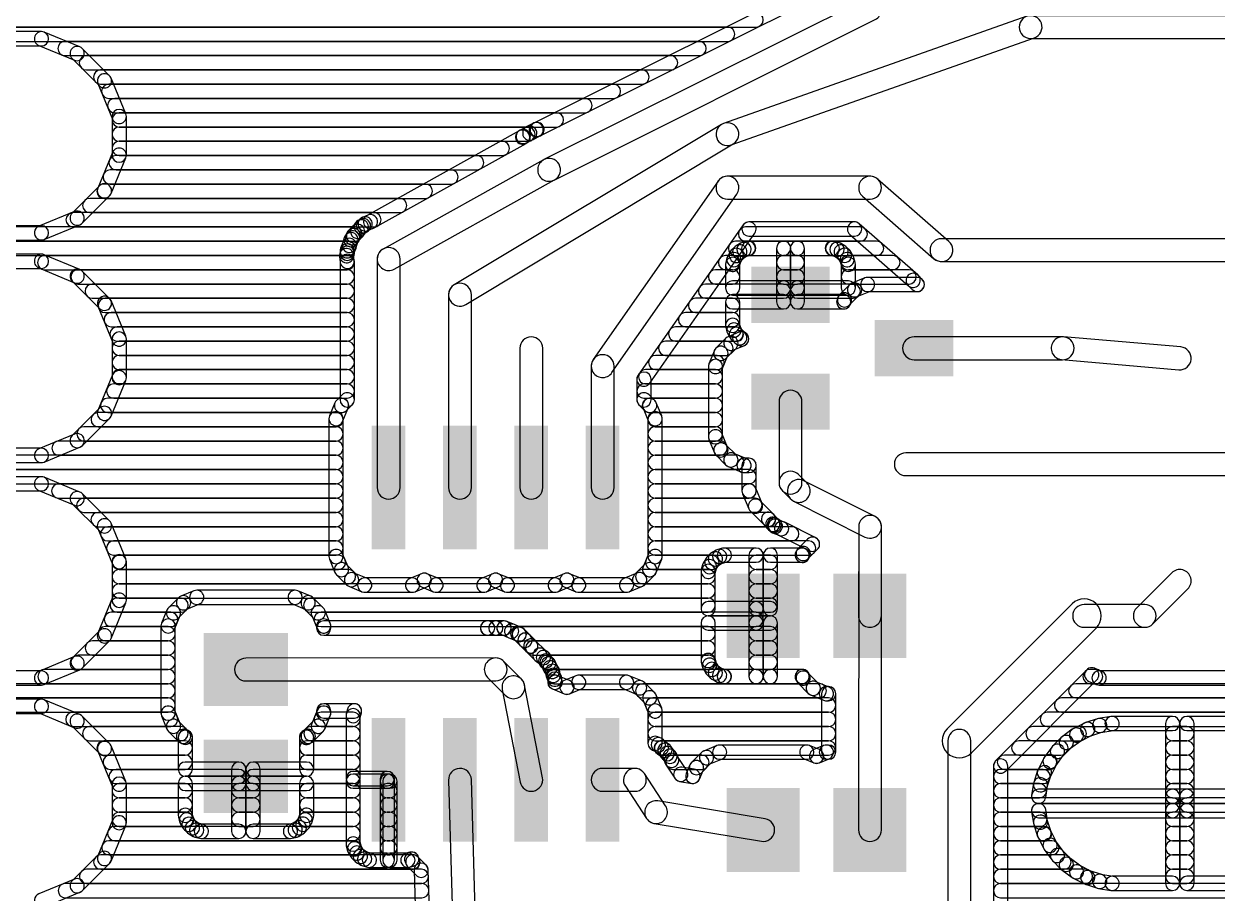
# Model space of a CAD drawing. Extents: x 0 to 96, y 0 to 55.
# Drawn here: x 18.91 to 40.15, y 8.08 to 23.55 of the extents above; entities that cross this region are included whole.
import ezdxf

# ---------------------------------------------------------------- set-up
doc = ezdxf.new("R2010")
doc.units = 0
doc.layers.add('16', color=174, linetype='CONTINUOUS')

# ---------------------------------------------------------------- blocks, each defined once
blk = doc.blocks.new('RECT')
blk.add_solid([(-0.5, -0.5), (0.5, -0.5), (-0.5, 0.5), (0.5, 0.5)])

msp = doc.modelspace()

# ---------------------------------------------------------------- linework, layer by layer
at = {"layer": '16'}
for points in [[(33.4183, 24.5009), (27.9875, 21.7855, 1), (28.1011, 21.5584), (33.5319, 24.2737, 1)], [(28.3484, 20.7733), (34.0634, 23.6308, 1), (33.8816, 23.9942), (28.1666, 21.1367, 1)], [(8.3308, 23.495), (31.9444, 23.495, 1), (31.9444, 23.749), (8.3308, 23.749, 1)], [(31.5001, 21.3984), (36.8976, 23.3034, 1), (36.7624, 23.6866), (31.3649, 21.7816, 1)], [(36.83, 23.2918), (41.91, 23.2918, 1), (41.91, 23.6982), (36.83, 23.6982, 1)], [(8.5848, 23.241), (31.4364, 23.241, 1), (31.4364, 23.495), (8.5848, 23.495, 1)], [(19.2208, 23.4142), (16.3492, 23.4142, 1), (16.3492, 23.1602), (19.2208, 23.1602, 1)], [(19.9042, 23.1416), (19.2694, 23.4045, 1), (19.1722, 23.1699), (19.807, 22.9069, 1)], [(19.6389, 22.987), (30.9284, 22.987, 1), (30.9284, 23.241), (19.6389, 23.241, 1)], [(20.4312, 22.6282), (19.9454, 23.114, 1), (19.7658, 22.9344), (20.2516, 22.4486, 1)], [(20.0198, 22.733), (30.4204, 22.733, 1), (30.4204, 22.987), (20.0198, 22.987, 1)], [(20.2738, 22.479), (29.9124, 22.479, 1), (29.9124, 22.733), (20.2738, 22.733, 1)], [(20.7217, 21.9522), (20.4588, 22.587, 1), (20.2241, 22.4898), (20.4871, 21.855, 1)], [(20.4186, 22.225), (29.4044, 22.225, 1), (29.4044, 22.479), (20.4186, 22.479, 1)], [(20.5239, 21.971), (28.8964, 21.971, 1), (28.8964, 22.225), (20.5239, 22.225, 1)], [(20.7314, 21.2164), (20.7314, 21.9036, 1), (20.4774, 21.9036), (20.4774, 21.2164, 1)], [(20.6044, 21.717), (28.3884, 21.717, 1), (28.3884, 21.971), (20.6044, 21.971, 1)], [(20.6044, 21.463), (27.8804, 21.463, 1), (27.8804, 21.717), (20.6044, 21.717, 1)], [(26.7745, 18.5583), (31.537, 21.4158, 1), (31.328, 21.7642), (26.5655, 18.9067, 1)], [(27.7011, 21.6315), (27.6902, 21.619, 1), (27.8821, 21.4526), (27.893, 21.4651, 1)], [(27.857, 21.7203), (27.7402, 21.6619, 1), (27.8538, 21.4347), (27.9705, 21.4931, 1)], [(27.9662, 21.7811), (27.8521, 21.7177, 1), (27.9754, 21.4956), (28.0895, 21.559, 1)], [(28.0298, 21.7981), (28.0134, 21.7962, 1), (28.0423, 21.5439), (28.0588, 21.5458, 1)], [(20.6044, 21.209), (27.4266, 21.209, 1), (27.4266, 21.463), (20.6044, 21.463, 1)], [(27.7245, 21.6468), (25.0175, 20.1429, 1), (25.1408, 19.9209), (27.8479, 21.4248, 1)], [(20.4588, 20.533), (20.7217, 21.1678, 1), (20.4871, 21.265), (20.2241, 20.6302, 1)], [(20.5487, 20.955), (26.9694, 20.955, 1), (26.9694, 21.209), (20.5487, 21.209, 1)], [(25.4987, 19.1899), (28.3562, 20.7774, 1), (28.1588, 21.1326), (25.3013, 19.5451, 1)], [(20.4435, 20.701), (26.5122, 20.701, 1), (26.5122, 20.955), (20.4435, 20.955, 1)], [(31.266, 20.754), (29.0435, 17.579, 1), (29.3765, 17.346), (31.599, 20.521, 1)], [(33.9725, 20.8407), (31.4325, 20.8407, 1), (31.4325, 20.4343), (33.9725, 20.4343, 1)], [(35.3763, 19.6792), (34.1063, 20.7904, 1), (33.8387, 20.4846), (35.1087, 19.3733, 1)], [(19.9454, 20.0059), (20.4312, 20.4918, 1), (20.2516, 20.6714), (19.7658, 20.1856, 1)], [(20.3338, 20.447), (26.055, 20.447, 1), (26.055, 20.701), (20.3338, 20.701, 1)], [(20.0798, 20.193), (25.5978, 20.193, 1), (25.5978, 20.447), (20.0798, 20.447, 1)], [(19.2694, 19.7155), (19.9042, 19.9784, 1), (19.807, 20.2131), (19.1722, 19.9501, 1)], [(19.7838, 19.939), (25.1406, 19.939, 1), (25.1406, 20.193), (19.7838, 20.193, 1)], [(24.7595, 19.9483), (24.6857, 19.8746, 1), (24.8653, 19.6949), (24.9391, 19.7687, 1)], [(24.8147, 20.0192), (24.7499, 19.9375, 1), (24.9488, 19.7796), (25.0137, 19.8613, 1)], [(24.8904, 20.0723), (24.8525, 20.0513, 1), (24.9759, 19.8292), (25.0138, 19.8503, 1)], [(24.8929, 20.0818), (24.8623, 20.0511, 1), (25.0419, 19.8715), (25.0726, 19.9022, 1)], [(25.0305, 20.1492), (24.9341, 20.1093, 1), (25.0313, 19.8746), (25.1277, 19.9145, 1)], [(30.0506, 17.1575), (31.9201, 19.8281, 1), (31.712, 19.9737), (29.8426, 17.3031, 1)], [(31.816, 19.7739), (33.6957, 19.7739, 1), (33.6957, 20.0279), (31.816, 20.0279, 1)], [(33.6121, 19.8053), (34.6554, 18.8925, 1), (34.8226, 19.0836), (33.7794, 19.9965, 1)], [(11.84, 19.685), (24.8028, 19.685, 1), (24.8028, 19.939), (11.84, 19.939, 1)], [(16.3492, 19.7058), (19.2208, 19.7058, 1), (19.2208, 19.9598), (16.3492, 19.9598, 1)], [(24.6099, 19.7456), (24.5812, 19.6453, 1), (24.8254, 19.5755), (24.8541, 19.6759, 1)], [(24.6595, 19.8237), (24.6325, 19.7897, 1), (24.8315, 19.6318), (24.8584, 19.6657, 1)], [(24.6582, 19.8333), (24.6416, 19.7933, 1), (24.8763, 19.6961), (24.8929, 19.7362, 1)], [(31.7538, 19.685), (33.7973, 19.685, 1), (33.7973, 19.939), (31.7538, 19.939, 1)], [(11.84, 19.431), (24.6816, 19.431, 1), (24.6816, 19.685), (11.84, 19.685, 1)], [(24.5413, 19.5056), (24.5294, 19.4639, 1), (24.7736, 19.3941), (24.7855, 19.4358, 1)], [(24.5253, 19.4145), (24.5372, 19.3108, 1), (24.7896, 19.3398), (24.7777, 19.4435, 1)], [(24.586, 19.659), (24.5461, 19.5626, 1), (24.7807, 19.4654), (24.8207, 19.5618, 1)], [(24.5364, 19.514), (24.5364, 19.4707, 1), (24.7904, 19.4707), (24.7904, 19.514, 1)], [(25.6032, 15.3), (25.6032, 19.3675, 1), (25.1968, 19.3675), (25.1968, 15.3, 1)], [(31.4808, 19.4962), (31.4373, 19.4209, 1), (31.6573, 19.294), (31.7008, 19.3692, 1)], [(31.576, 19.431), (31.8033, 19.431, 1), (31.8033, 19.685), (31.576, 19.685, 1)], [(31.5624, 19.584), (31.501, 19.5225, 1), (31.6806, 19.3429), (31.7421, 19.4044, 1)], [(31.664, 19.6477), (31.5888, 19.6042, 1), (31.7157, 19.3842), (31.791, 19.4277, 1)], [(31.7787, 19.6829), (31.6947, 19.6604, 1), (31.7604, 19.415), (31.8444, 19.4375, 1)], [(32.432, 19.6872), (31.8115, 19.6872, 1), (31.8115, 19.4332), (32.432, 19.4332, 1)], [(32.559, 18.853), (32.559, 19.5602, 1), (32.305, 19.5602), (32.305, 18.853, 1)], [(32.432, 19.431), (32.678, 19.431, 1), (32.678, 19.685), (32.432, 19.685, 1)], [(33.2985, 19.6872), (32.678, 19.6872, 1), (32.678, 19.4332), (33.2985, 19.4332, 1)], [(32.551, 19.5602), (32.551, 18.853, 1), (32.805, 18.853), (32.805, 19.5602, 1)], [(33.4153, 19.6604), (33.3313, 19.6829, 1), (33.2656, 19.4375), (33.3496, 19.415, 1)], [(33.3067, 19.431), (34.0876, 19.431, 1), (34.0876, 19.685), (33.3067, 19.685, 1)], [(33.5212, 19.6042), (33.4459, 19.6477, 1), (33.319, 19.4277), (33.3942, 19.3842, 1)], [(33.609, 19.5225), (33.5475, 19.584, 1), (33.3679, 19.4044), (33.4294, 19.3429, 1)], [(33.6727, 19.4209), (33.6292, 19.4962, 1), (33.4092, 19.3692), (33.4527, 19.294, 1)], [(41.91, 19.7294), (35.2425, 19.7294, 1), (35.2425, 19.3231), (41.91, 19.3231, 1)], [(19.2208, 19.4542), (16.3492, 19.4542, 1), (16.3492, 19.2002), (19.2208, 19.2002, 1)], [(19.9042, 19.1816), (19.2694, 19.4445, 1), (19.1722, 19.2099), (19.807, 18.9469, 1)], [(19.2768, 19.177), (24.6634, 19.177, 1), (24.6634, 19.431), (19.2768, 19.431, 1)], [(24.5364, 19.3253), (24.5364, 16.8614, 1), (24.7904, 16.8614), (24.7904, 19.3253, 1)], [(31.3982, 19.177), (31.533, 19.177, 1), (31.533, 19.431), (31.3982, 19.431, 1)], [(31.4246, 19.3903), (31.4021, 19.3063, 1), (31.6475, 19.2406), (31.67, 19.3246, 1)], [(31.3978, 19.2735), (31.3978, 18.853, 1), (31.6518, 18.853), (31.6518, 19.2735, 1)], [(32.432, 19.177), (32.678, 19.177, 1), (32.678, 19.431), (32.432, 19.431, 1)], [(33.7079, 19.3063), (33.6854, 19.3903, 1), (33.44, 19.3246), (33.4625, 19.2406, 1)], [(33.577, 19.177), (34.3779, 19.177, 1), (34.3779, 19.431), (33.577, 19.431, 1)], [(33.7122, 18.853), (33.7122, 19.2735, 1), (33.4582, 19.2735), (33.4582, 18.853, 1)], [(20.4312, 18.6682), (19.9454, 19.154, 1), (19.7658, 18.9744), (20.2516, 18.4886, 1)], [(19.8698, 18.923), (24.6634, 18.923, 1), (24.6634, 19.177), (19.8698, 19.177, 1)], [(31.2204, 18.923), (31.5248, 18.923, 1), (31.5248, 19.177), (31.2204, 19.177, 1)], [(32.432, 18.923), (32.678, 18.923, 1), (32.678, 19.177), (32.432, 19.177, 1)], [(33.5852, 18.923), (34.6682, 18.923, 1), (34.6682, 19.177), (33.5852, 19.177, 1)], [(20.1238, 18.669), (24.6634, 18.669, 1), (24.6634, 18.923), (20.1238, 18.923, 1)], [(26.8732, 15.3), (26.8732, 18.7325, 1), (26.4668, 18.7325), (26.4668, 15.3, 1)], [(31.0426, 18.669), (32.432, 18.669, 1), (32.432, 18.923), (31.0426, 18.923, 1)], [(31.5248, 18.726), (32.432, 18.726, 1), (32.432, 18.98), (31.5248, 18.98, 1)], [(32.678, 18.98), (32.432, 18.98, 1), (32.432, 18.726), (32.678, 18.726, 1)], [(32.305, 18.853), (32.305, 18.607, 1), (32.559, 18.607), (32.559, 18.853, 1)], [(32.805, 18.607), (32.805, 18.853, 1), (32.551, 18.853), (32.551, 18.607, 1)], [(32.678, 18.726), (33.5852, 18.726, 1), (33.5852, 18.98), (32.678, 18.98, 1)], [(32.678, 18.669), (33.673, 18.669, 1), (33.673, 18.923), (32.678, 18.923, 1)], [(33.6055, 18.9081), (33.4269, 18.7295, 1), (33.6065, 18.5499), (33.7851, 18.7285, 1)], [(33.8801, 19.0323), (33.6467, 18.9357, 1), (33.7439, 18.701), (33.9773, 18.7977, 1)], [(34.812, 19.042), (33.9287, 19.042, 1), (33.9287, 18.788), (34.812, 18.788, 1)], [(34.6492, 18.8982), (34.7222, 18.8252, 1), (34.9018, 19.0048), (34.8288, 19.0779, 1)], [(20.7217, 17.9922), (20.4588, 18.627, 1), (20.2241, 18.5298), (20.4871, 17.895, 1)], [(32.432, 18.734), (31.5248, 18.734, 1), (31.5248, 18.48), (32.432, 18.48, 1)], [(31.3978, 18.607), (31.3978, 18.1865, 1), (31.6518, 18.1865), (31.6518, 18.607, 1)], [(33.5031, 18.734), (32.678, 18.734, 1), (32.678, 18.48), (33.5031, 18.48, 1)], [(33.3993, 18.6883), (33.3858, 18.6556, 1), (33.6205, 18.5584), (33.634, 18.5911, 1)], [(20.3565, 18.415), (24.6634, 18.415, 1), (24.6634, 18.669), (20.3565, 18.669, 1)], [(30.8648, 18.415), (31.5248, 18.415, 1), (31.5248, 18.669), (30.8648, 18.669, 1)], [(20.4617, 18.161), (24.6634, 18.161, 1), (24.6634, 18.415), (20.4617, 18.415, 1)], [(30.687, 18.161), (31.5248, 18.161, 1), (31.5248, 18.415), (30.687, 18.415, 1)], [(31.4021, 18.1537), (31.4246, 18.0697, 1), (31.67, 18.1354), (31.6475, 18.2194, 1)], [(20.5669, 17.907), (24.6634, 17.907, 1), (24.6634, 18.161), (20.5669, 18.161, 1)], [(20.7314, 17.2564), (20.7314, 17.9436, 1), (20.4774, 17.9436), (20.4774, 17.2564, 1)], [(30.5092, 17.907), (31.5869, 17.907, 1), (31.5869, 18.161), (30.5092, 18.161, 1)], [(31.6364, 18.0642), (31.4467, 17.9857, 1), (31.5439, 17.751), (31.7336, 17.8296, 1)], [(31.4373, 18.039), (31.4808, 17.9638, 1), (31.7008, 18.0907), (31.6573, 18.166, 1)], [(31.501, 17.9374), (31.5624, 17.876, 1), (31.7421, 18.0556), (31.6806, 18.1171, 1)], [(31.5888, 17.8558), (31.6215, 17.8369, 1), (31.7485, 18.0569), (31.7157, 18.0758, 1)], [(20.6044, 17.653), (24.6634, 17.653, 1), (24.6634, 17.907), (20.6044, 17.907, 1)], [(27.7368, 17.78), (27.7368, 15.3, 1), (28.1432, 15.3), (28.1432, 17.78, 1)], [(30.3314, 17.653), (31.407, 17.653, 1), (31.407, 17.907), (30.3314, 17.907, 1)], [(31.4055, 17.9581), (31.2269, 17.7795, 1), (31.4065, 17.5999), (31.5851, 17.7785, 1)], [(34.755, 17.5768), (37.4, 17.5768, 1), (37.4, 17.9832), (34.755, 17.9832, 1)], [(37.3825, 17.5776), (39.4675, 17.3976, 1), (39.5025, 17.8024), (37.4175, 17.9824, 1)], [(20.6044, 17.399), (24.6634, 17.399, 1), (24.6634, 17.653), (20.6044, 17.653, 1)], [(29.0068, 17.4625), (29.0068, 15.3, 1), (29.4132, 15.3), (29.4132, 17.4625, 1)], [(30.1536, 17.399), (31.2489, 17.399, 1), (31.2489, 17.653), (30.1536, 17.653, 1)], [(31.1993, 17.7383), (31.1027, 17.5049, 1), (31.3373, 17.4077), (31.434, 17.6411, 1)], [(31.093, 17.4563), (31.093, 16.2037, 1), (31.347, 16.2037), (31.347, 17.4563, 1)], [(20.4588, 16.573), (20.7217, 17.2078, 1), (20.4871, 17.305), (20.2241, 16.6702, 1)], [(20.6044, 17.145), (24.6634, 17.145, 1), (24.6634, 17.399), (20.6044, 17.399, 1)], [(30.0736, 16.8614), (30.0736, 17.2303, 1), (29.8196, 17.2303), (29.8196, 16.8614, 1)], [(29.9758, 17.145), (31.22, 17.145, 1), (31.22, 17.399), (29.9758, 17.399, 1)], [(20.5056, 16.891), (24.6634, 16.891, 1), (24.6634, 17.145), (20.5056, 17.145, 1)], [(29.9466, 16.891), (31.22, 16.891, 1), (31.22, 17.145), (29.9466, 17.145, 1)], [(32.3518, 16.83), (32.3518, 15.3875, 1), (32.7582, 15.3875), (32.7582, 16.83, 1)], [(20.4004, 16.637), (24.566, 16.637, 1), (24.566, 16.891), (20.4004, 16.891, 1)], [(24.4443, 16.8083), (24.3477, 16.5749, 1), (24.5823, 16.4777), (24.679, 16.7111, 1)], [(24.5736, 16.9512), (24.4719, 16.8495, 1), (24.6515, 16.6699), (24.7532, 16.7716, 1)], [(30.1381, 16.8495), (30.0364, 16.9512, 1), (29.8568, 16.7716), (29.9585, 16.6699, 1)], [(30.044, 16.637), (31.22, 16.637, 1), (31.22, 16.891), (30.044, 16.891, 1)], [(30.2623, 16.5749), (30.1657, 16.8083, 1), (29.931, 16.7111), (30.0277, 16.4777, 1)], [(19.9454, 16.0459), (20.4312, 16.5318, 1), (20.2516, 16.7114), (19.7658, 16.2256, 1)], [(20.2298, 16.383), (24.465, 16.383, 1), (24.465, 16.637), (20.2298, 16.637, 1)], [(24.338, 16.5263), (24.338, 14.0737, 1), (24.592, 14.0737), (24.592, 16.5263, 1)], [(30.272, 14.0737), (30.272, 16.5263, 1), (30.018, 16.5263), (30.018, 14.0737, 1)], [(30.145, 16.383), (31.22, 16.383, 1), (31.22, 16.637), (30.145, 16.637, 1)], [(19.9758, 16.129), (24.465, 16.129, 1), (24.465, 16.383), (19.9758, 16.383, 1)], [(30.145, 16.129), (31.22, 16.129, 1), (31.22, 16.383), (30.145, 16.383, 1)], [(19.2694, 15.7555), (19.9042, 16.0184, 1), (19.807, 16.2531), (19.1722, 15.9901, 1)], [(31.1027, 16.1551), (31.1993, 15.9217, 1), (31.434, 16.0189), (31.3373, 16.2523, 1)], [(16.3492, 15.7458), (19.2208, 15.7458, 1), (19.2208, 15.9998), (16.3492, 15.9998, 1)], [(19.5327, 15.875), (24.465, 15.875, 1), (24.465, 16.129), (19.5327, 16.129, 1)], [(30.145, 15.875), (31.3035, 15.875, 1), (31.3035, 16.129), (30.145, 16.129, 1)], [(31.2269, 15.8805), (31.4055, 15.7019, 1), (31.5851, 15.8815), (31.4065, 16.0601, 1)], [(11.5438, 15.621), (24.465, 15.621, 1), (24.465, 15.875), (11.5438, 15.875, 1)], [(30.145, 15.621), (31.6007, 15.621, 1), (31.6007, 15.875), (30.145, 15.875, 1)], [(31.4467, 15.6743), (31.6801, 15.5777, 1), (31.7773, 15.8123), (31.5439, 15.909, 1)], [(31.7287, 15.568), (31.8184, 15.568, 1), (31.8184, 15.822), (31.7287, 15.822, 1)], [(31.6914, 15.695), (31.6914, 15.241, 1), (31.9454, 15.241), (31.9454, 15.695, 1)], [(42.2275, 15.9195), (34.6075, 15.9195, 1), (34.6075, 15.513), (42.2275, 15.513, 1)], [(4.2796, 15.367), (24.465, 15.367, 1), (24.465, 15.621), (4.2796, 15.621, 1)], [(30.145, 15.367), (31.8184, 15.367, 1), (31.8184, 15.621), (30.145, 15.621, 1)], [(32.4113, 15.2438), (32.5588, 15.0963, 1), (32.8462, 15.3837), (32.6987, 15.5312, 1)], [(19.2208, 15.4942), (16.3492, 15.4942, 1), (16.3492, 15.2402), (19.2208, 15.2402, 1)], [(19.9042, 15.2216), (19.2694, 15.4845, 1), (19.1722, 15.2499), (19.807, 14.9869, 1)], [(19.5278, 15.113), (24.465, 15.113, 1), (24.465, 15.367), (19.5278, 15.367, 1)], [(30.145, 15.113), (31.8188, 15.113, 1), (31.8188, 15.367), (30.145, 15.367, 1)], [(31.7011, 15.1924), (31.8132, 14.9216, 1), (32.0479, 15.0188), (31.9357, 15.2896, 1)], [(32.6113, 15.0584), (33.8813, 14.4209, 1), (34.0637, 14.7841), (32.7937, 15.4216, 1)], [(20.4312, 14.7082), (19.9454, 15.194, 1), (19.7658, 15.0144), (20.2516, 14.5286, 1)], [(19.9738, 14.859), (24.465, 14.859, 1), (24.465, 15.113), (19.9738, 15.113, 1)], [(30.145, 14.859), (31.924, 14.859, 1), (31.924, 15.113), (30.145, 15.113, 1)], [(31.8407, 14.8804), (32.073, 14.6482, 1), (32.2526, 14.8278), (32.0203, 15.06, 1)], [(20.2278, 14.605), (24.465, 14.605, 1), (24.465, 14.859), (20.2278, 14.859, 1)], [(20.7217, 14.0322), (20.4588, 14.667, 1), (20.2241, 14.5698), (20.4871, 13.935, 1)], [(30.145, 14.605), (32.168, 14.605, 1), (32.168, 14.859), (30.145, 14.859, 1)], [(32.0667, 14.655), (32.145, 14.5644, 1), (32.3372, 14.7305), (32.2588, 14.8211, 1)], [(32.1841, 14.5339), (32.2088, 14.5215, 1), (32.3227, 14.7485), (32.2981, 14.7609, 1)], [(32.1759, 14.5452), (32.1954, 14.5257, 1), (32.3751, 14.7053), (32.3556, 14.7248, 1)], [(32.2366, 14.4982), (32.3473, 14.4524, 1), (32.4445, 14.687), (32.3338, 14.7329, 1)], [(32.339, 14.4562), (32.8904, 14.1794, 1), (33.0043, 14.4064), (32.4529, 14.6832, 1)], [(34.1732, 13.0172), (34.1757, 14.6022, 1), (33.7693, 14.6028), (33.7668, 13.0178, 1)], [(33.7693, 14.6026), (33.7668, 9.2076, 1), (34.1732, 9.2074), (34.1757, 14.6024, 1)], [(20.3996, 14.351), (24.465, 14.351, 1), (24.465, 14.605), (20.3996, 14.605, 1)], [(30.145, 14.351), (32.5786, 14.351, 1), (32.5786, 14.605), (30.145, 14.605, 1)], [(20.5048, 14.097), (24.465, 14.097, 1), (24.465, 14.351), (20.5048, 14.351, 1)], [(30.145, 14.097), (32.8785, 14.097, 1), (32.8785, 14.351), (30.145, 14.351, 1)], [(32.6643, 14.1758), (32.6515, 14.1448, 1), (32.8862, 14.0477), (32.899, 14.0786, 1)], [(32.8576, 14.3827), (32.6919, 14.217, 1), (32.8715, 14.0374), (33.0372, 14.2031, 1)], [(20.7314, 13.2964), (20.7314, 13.9836, 1), (20.4774, 13.9836), (20.4774, 13.2964, 1)], [(20.6044, 13.843), (24.5079, 13.843, 1), (24.5079, 14.097), (20.6044, 14.097, 1)], [(24.3477, 14.0251), (24.4443, 13.7917, 1), (24.679, 13.8889), (24.5823, 14.1223, 1)], [(30.1657, 13.7917), (30.2623, 14.0251, 1), (30.0277, 14.1223), (29.931, 13.8889, 1)], [(30.102, 13.843), (31.1556, 13.843, 1), (31.1556, 14.097), (30.102, 14.097, 1)], [(30.9896, 13.9278), (30.9671, 13.8438, 1), (31.2125, 13.7781), (31.235, 13.8621, 1)], [(31.0458, 14.0337), (31.0023, 13.9584, 1), (31.2223, 13.8315), (31.2658, 13.9067, 1)], [(31.1274, 14.1215), (31.066, 14.06, 1), (31.2456, 13.8804), (31.3071, 13.9419, 1)], [(31.229, 14.1852), (31.1538, 14.1417, 1), (31.2807, 13.9217), (31.356, 13.9652, 1)], [(31.3437, 14.2204), (31.2597, 14.1979, 1), (31.3254, 13.9525), (31.4094, 13.975, 1)], [(31.943, 14.2247), (31.3765, 14.2247, 1), (31.3765, 13.9707), (31.943, 13.9707, 1)], [(32.07, 13.1445), (32.07, 14.0977, 1), (31.816, 14.0977), (31.816, 13.1445, 1)], [(31.943, 13.843), (32.197, 13.843, 1), (32.197, 14.097), (31.943, 14.097, 1)], [(32.7635, 14.2247), (32.197, 14.2247, 1), (32.197, 13.9707), (32.7635, 13.9707, 1)], [(32.07, 14.0977), (32.07, 13.1445, 1), (32.324, 13.1445), (32.324, 14.0977, 1)], [(32.8017, 14.2189), (32.7964, 14.2204, 1), (32.7306, 13.975), (32.736, 13.9736, 1)], [(20.6044, 13.589), (24.686, 13.589, 1), (24.686, 13.843), (20.6044, 13.843, 1)], [(24.4719, 13.7505), (24.6505, 13.5719, 1), (24.8301, 13.7515), (24.6515, 13.9301, 1)], [(29.9595, 13.5719), (30.1381, 13.7505, 1), (29.9585, 13.9301), (29.7799, 13.7515, 1)], [(29.924, 13.589), (31.0898, 13.589, 1), (31.0898, 13.843), (29.924, 13.843, 1)], [(30.9628, 13.811), (30.9628, 13.1445, 1), (31.2168, 13.1445), (31.2168, 13.811, 1)], [(31.943, 13.589), (32.197, 13.589, 1), (32.197, 13.843), (31.943, 13.843, 1)], [(39.0062, 12.8738), (39.6287, 13.4963, 1), (39.3413, 13.7837), (38.7188, 13.1612, 1)], [(24.6917, 13.5443), (24.9251, 13.4477, 1), (25.0223, 13.6823), (24.7889, 13.779, 1)], [(24.9737, 13.438), (25.8263, 13.438, 1), (25.8263, 13.692), (24.9737, 13.692, 1)], [(25.8749, 13.4477), (26.0836, 13.5341, 1), (25.9864, 13.7688), (25.7777, 13.6823, 1)], [(25.9864, 13.5341), (26.1951, 13.4477, 1), (26.2923, 13.6823), (26.0836, 13.7688, 1)], [(26.2437, 13.438), (27.0963, 13.438, 1), (27.0963, 13.692), (26.2437, 13.692, 1)], [(27.1449, 13.4477), (27.3536, 13.5341, 1), (27.2564, 13.7688), (27.0477, 13.6823, 1)], [(27.2564, 13.5341), (27.4651, 13.4477, 1), (27.5623, 13.6823), (27.3536, 13.7688, 1)], [(27.5137, 13.438), (28.3663, 13.438, 1), (28.3663, 13.692), (27.5137, 13.692, 1)], [(28.4149, 13.4477), (28.6236, 13.5341, 1), (28.5264, 13.7688), (28.3177, 13.6823, 1)], [(28.5264, 13.5341), (28.7351, 13.4477, 1), (28.8323, 13.6823), (28.6236, 13.7688, 1)], [(28.7837, 13.438), (29.6363, 13.438, 1), (29.6363, 13.692), (28.7837, 13.692, 1)], [(29.6849, 13.4477), (29.9183, 13.5443, 1), (29.8211, 13.779), (29.5877, 13.6823, 1)], [(20.4588, 12.613), (20.7217, 13.2478, 1), (20.4871, 13.345), (20.2241, 12.7102, 1)], [(20.6044, 13.335), (31.0898, 13.335, 1), (31.0898, 13.589), (20.6044, 13.589, 1)], [(21.9351, 13.4648), (21.7017, 13.3682, 1), (21.7989, 13.1335), (22.0323, 13.2302, 1)], [(23.7363, 13.4745), (21.9837, 13.4745, 1), (21.9837, 13.2205), (23.7363, 13.2205, 1)], [(24.0183, 13.3682), (23.7849, 13.4648, 1), (23.6877, 13.2302), (23.9211, 13.1335, 1)], [(31.943, 13.335), (32.197, 13.335, 1), (32.197, 13.589), (31.943, 13.589, 1)], [(20.5678, 13.081), (21.7075, 13.081, 1), (21.7075, 13.335), (20.5678, 13.335, 1)], [(21.4543, 13.1208), (21.3577, 12.8874, 1), (21.5923, 12.7902), (21.689, 13.0236, 1)], [(21.6605, 13.3406), (21.4819, 13.162, 1), (21.6615, 12.9824), (21.8401, 13.161, 1)], [(24.2381, 13.162), (24.0595, 13.3406, 1), (23.8799, 13.161), (24.0585, 12.9824, 1)], [(24.0125, 13.081), (31.0898, 13.081, 1), (31.0898, 13.335), (24.0125, 13.335, 1)], [(24.3623, 12.8874), (24.2657, 13.1208, 1), (24.031, 13.0236), (24.1277, 12.7902, 1)], [(31.0898, 13.0175), (31.943, 13.0175, 1), (31.943, 13.2715), (31.0898, 13.2715, 1)], [(31.943, 13.081), (32.197, 13.081, 1), (32.197, 13.335), (31.943, 13.335, 1)], [(32.197, 13.2715), (31.943, 13.2715, 1), (31.943, 13.0175), (32.197, 13.0175, 1)], [(31.816, 13.1445), (31.816, 12.8905, 1), (32.07, 12.8905), (32.07, 13.1445, 1)], [(35.7755, 10.5795), (37.998, 12.802, 1), (37.567, 13.233), (35.3445, 11.0105, 1)], [(37.7825, 12.8143), (38.8625, 12.8143, 1), (38.8625, 13.2207), (37.7825, 13.2207, 1)], [(20.4626, 12.827), (21.5227, 12.827, 1), (21.5227, 13.081), (20.4626, 13.081, 1)], [(21.348, 12.8388), (21.348, 11.2862, 1), (21.602, 11.2862), (21.602, 12.8388, 1)], [(24.1973, 12.827), (31.943, 12.827, 1), (31.943, 13.081), (24.1973, 13.081, 1)], [(24.372, 12.7999), (24.372, 12.8388, 1), (24.118, 12.8388), (24.118, 12.7999, 1)], [(31.943, 13.0175), (31.0898, 13.0175, 1), (31.0898, 12.7635), (31.943, 12.7635, 1)], [(30.9628, 12.8905), (30.9628, 12.224, 1), (31.2168, 12.224), (31.2168, 12.8905, 1)], [(32.07, 11.9373), (32.07, 12.8905, 1), (31.816, 12.8905), (31.816, 11.9373, 1)], [(31.943, 12.7635), (32.197, 12.7635, 1), (32.197, 13.0175), (31.943, 13.0175, 1)], [(32.07, 12.8905), (32.07, 11.9373, 1), (32.324, 11.9373), (32.324, 12.8905, 1)], [(19.9454, 12.0859), (20.4312, 12.5718, 1), (20.2516, 12.7514), (19.7658, 12.2656, 1)], [(20.3573, 12.573), (21.475, 12.573, 1), (21.475, 12.827), (20.3573, 12.827, 1)], [(27.1622, 12.9285), (24.2449, 12.9269, 1), (24.2451, 12.6729), (27.1624, 12.6745, 1)], [(27.1156, 12.9196), (27.114, 12.919, 1), (27.2106, 12.684), (27.2122, 12.6847, 1)], [(27.3093, 12.9286), (27.1644, 12.9292, 1), (27.1634, 12.6752), (27.3083, 12.6746, 1)], [(27.4535, 12.9287), (27.3088, 12.9286, 1), (27.3089, 12.6746), (27.4537, 12.6747, 1)], [(27.5038, 12.9183), (27.5022, 12.919, 1), (27.405, 12.6844), (27.4066, 12.6837, 1)], [(27.4574, 12.928), (27.4557, 12.928, 1), (27.4547, 12.674), (27.4565, 12.674, 1)], [(27.6398, 12.8621), (27.506, 12.9182, 1), (27.4079, 12.6839), (27.5417, 12.6278, 1)], [(27.7729, 12.8071), (27.6393, 12.8623, 1), (27.5422, 12.6276), (27.6759, 12.5723, 1)], [(27.6995, 12.573), (31.0898, 12.573, 1), (31.0898, 12.827), (27.6995, 12.827, 1)], [(27.8155, 12.7782), (27.8143, 12.7794, 1), (27.6345, 12.6), (27.6357, 12.5988, 1)], [(27.7761, 12.805), (27.7745, 12.8057, 1), (27.6768, 12.5712), (27.6784, 12.5706, 1)], [(27.9194, 12.6744), (27.8174, 12.7772, 1), (27.6371, 12.5984), (27.7391, 12.4955, 1)], [(31.943, 12.573), (32.197, 12.573, 1), (32.197, 12.827), (31.943, 12.827, 1)], [(20.1258, 12.319), (21.475, 12.319, 1), (21.475, 12.573), (20.1258, 12.573, 1)], [(28.0215, 12.5725), (27.919, 12.6748, 1), (27.7395, 12.4951), (27.842, 12.3927, 1)], [(28.0497, 12.5296), (28.0491, 12.5312, 1), (27.8144, 12.434), (27.815, 12.4324, 1)], [(28.185, 12.4067), (28.0225, 12.5704, 1), (27.8422, 12.3916), (28.0047, 12.2278, 1)], [(27.9671, 12.319), (31.0898, 12.319, 1), (31.0898, 12.573), (27.9671, 12.573, 1)], [(31.943, 12.319), (32.197, 12.319, 1), (32.197, 12.573), (31.943, 12.573, 1)], [(28.2279, 12.3806), (28.166, 12.4224, 1), (28.0237, 12.2121), (28.0855, 12.1702, 1)], [(28.303, 12.2842), (28.2627, 12.3453, 1), (28.0507, 12.2055), (28.091, 12.1443, 1)], [(28.3388, 12.2517), (28.2872, 12.3037, 1), (28.1069, 12.1248), (28.1584, 12.0728, 1)], [(30.9671, 12.1912), (30.9896, 12.1072, 1), (31.235, 12.1729), (31.2125, 12.2569, 1)], [(19.2694, 11.7955), (19.9042, 12.0584, 1), (19.807, 12.2931), (19.1722, 12.0301, 1)], [(19.8718, 12.065), (21.475, 12.065, 1), (21.475, 12.319), (19.8718, 12.319, 1)], [(27.3074, 12.2682), (22.8599, 12.2657, 1), (22.8601, 11.8593), (27.3076, 11.8618, 1)], [(27.7668, 11.8906), (27.4518, 12.2081, 1), (27.1632, 11.9219), (27.4782, 11.6044, 1)], [(28.2191, 12.065), (31.0984, 12.065, 1), (31.0984, 12.319), (28.2191, 12.319, 1)], [(28.3944, 12.1413), (28.3661, 12.2104, 1), (28.1311, 12.1141), (28.1594, 12.045, 1)], [(28.4241, 12.1007), (28.3829, 12.1631, 1), (28.1709, 12.0232), (28.212, 11.9608, 1)], [(28.4566, 11.9829), (28.4428, 12.0548, 1), (28.1934, 12.0067), (28.2072, 11.9348, 1)], [(31.0023, 12.0765), (31.0458, 12.0013, 1), (31.2658, 12.1282), (31.2223, 12.2035, 1)], [(31.066, 11.9749), (31.1274, 11.9135, 1), (31.3071, 12.0931), (31.2456, 12.1546, 1)], [(31.1538, 11.8933), (31.229, 11.8498, 1), (31.356, 12.0698), (31.2807, 12.1133, 1)], [(31.943, 12.065), (32.197, 12.065, 1), (32.197, 12.319), (31.943, 12.319, 1)], [(16.3492, 11.7858), (19.2208, 11.7858, 1), (19.2208, 12.0398), (16.3492, 12.0398, 1)], [(19.2816, 11.811), (21.475, 11.811, 1), (21.475, 12.065), (19.2816, 12.065, 1)], [(28.1395, 10.1385), (27.822, 11.786, 1), (27.423, 11.709), (27.7405, 10.0615, 1)], [(28.4772, 11.9392), (28.4494, 12.007, 1), (28.2144, 11.9107), (28.2421, 11.843, 1)], [(28.3405, 11.811), (31.3739, 11.811, 1), (31.3739, 12.065), (28.3405, 12.065, 1)], [(28.4864, 11.8345), (28.4867, 11.8906, 1), (28.2327, 11.8916), (28.2324, 11.8355, 1)], [(28.3663, 11.962), (28.3594, 11.962, 1), (28.3594, 11.708), (28.3663, 11.708, 1)], [(28.6236, 11.8659), (28.4149, 11.9523, 1), (28.3177, 11.7177), (28.5264, 11.6312, 1)], [(28.7351, 11.9523), (28.5264, 11.8659, 1), (28.6236, 11.6312), (28.8323, 11.7177, 1)], [(29.6363, 11.962), (28.7837, 11.962, 1), (28.7837, 11.708), (29.6363, 11.708, 1)], [(29.9183, 11.8557), (29.6849, 11.9523, 1), (29.5877, 11.7177), (29.8211, 11.621, 1)], [(31.2597, 11.8371), (31.3437, 11.8146, 1), (31.4094, 12.06), (31.3254, 12.0825, 1)], [(31.3765, 11.8103), (31.943, 11.8103, 1), (31.943, 12.0643), (31.3765, 12.0643, 1)], [(31.943, 11.811), (32.197, 11.811, 1), (32.197, 12.065), (31.943, 12.065, 1)], [(32.197, 11.8103), (32.7635, 11.8103, 1), (32.7635, 12.0643), (32.197, 12.0643, 1)], [(32.7964, 11.8146), (32.8017, 11.8161, 1), (32.736, 12.0614), (32.7306, 12.06, 1)], [(32.7661, 11.811), (32.7692, 11.811, 1), (32.7692, 12.065), (32.7661, 12.065, 1)], [(32.6515, 11.8901), (32.6643, 11.8592, 1), (32.899, 11.9564), (32.8862, 11.9873, 1)], [(32.6919, 11.818), (32.8705, 11.6394, 1), (33.0501, 11.819), (32.8715, 11.9976, 1)], [(36.3864, 10.2564), (38.0075, 11.8775, 1), (37.8279, 12.0571), (36.2068, 10.436, 1)], [(37.8884, 11.811), (37.9884, 11.811, 1), (37.9884, 12.065), (37.8884, 12.065, 1)], [(37.8691, 11.85), (38.0006, 11.7955, 1), (38.0978, 12.0301), (37.9663, 12.0846, 1)], [(38.0492, 11.7858), (40.9208, 11.7858, 1), (40.9208, 12.0398), (38.0492, 12.0398, 1)], [(11.84, 11.557), (21.475, 11.557, 1), (21.475, 11.811), (11.84, 11.811, 1)], [(30.1381, 11.6495), (29.9595, 11.8281, 1), (29.7799, 11.6485), (29.9585, 11.4699, 1)], [(29.924, 11.557), (33.0694, 11.557, 1), (33.0694, 11.811), (29.924, 11.811, 1)], [(30.2623, 11.3749), (30.1657, 11.6083, 1), (29.931, 11.5111), (30.0277, 11.2777, 1)], [(32.9117, 11.6118), (33.1451, 11.5152, 1), (33.2423, 11.7498), (33.0089, 11.8465, 1)], [(33.1937, 11.5055), (33.2345, 11.5055, 1), (33.2345, 11.7595), (33.1937, 11.7595, 1)], [(33.1075, 11.6326), (33.107, 10.5926, 1), (33.361, 10.5924), (33.3615, 11.6324, 1)], [(37.6344, 11.557), (41.7939, 11.557, 1), (41.7939, 11.811), (37.6344, 11.811, 1)], [(13.8075, 11.303), (21.475, 11.303, 1), (21.475, 11.557), (13.8075, 11.557, 1)], [(19.2208, 11.5342), (16.3492, 11.5342, 1), (16.3492, 11.2802), (19.2208, 11.2802, 1)], [(19.9042, 11.2616), (19.2694, 11.5245, 1), (19.1722, 11.2899), (19.807, 11.0269, 1)], [(30.1021, 11.303), (33.2344, 11.303, 1), (33.2344, 11.557), (30.1021, 11.557, 1)], [(37.3804, 11.303), (43.053, 11.303, 1), (43.053, 11.557), (37.3804, 11.557, 1)], [(19.7789, 11.049), (21.5206, 11.049, 1), (21.5206, 11.303), (19.7789, 11.303, 1)], [(20.4312, 10.7482), (19.9454, 11.234, 1), (19.7658, 11.0544), (20.2516, 10.5686, 1)], [(21.3577, 11.2376), (21.4543, 11.0042, 1), (21.689, 11.1014), (21.5923, 11.3348, 1)], [(24.2657, 11.0042), (24.3623, 11.2376, 1), (24.1277, 11.3348), (24.031, 11.1014, 1)], [(24.1994, 11.049), (24.7698, 11.049, 1), (24.7698, 11.303), (24.1994, 11.303, 1)], [(24.2451, 11.1997), (24.7923, 11.2, 1), (24.7921, 11.454), (24.2449, 11.4537, 1)], [(24.372, 11.2862), (24.372, 11.3267, 1), (24.118, 11.3267), (24.118, 11.2862, 1)], [(24.6695, 11.3599), (24.6471, 11.2763, 1), (24.8925, 11.2106), (24.9149, 11.2941, 1)], [(24.6428, 11.2435), (24.6428, 10.123, 1), (24.8968, 10.123), (24.8968, 11.2435, 1)], [(30.272, 10.7482), (30.272, 11.3263, 1), (30.018, 11.3263), (30.018, 10.7482, 1)], [(30.145, 11.049), (33.2343, 11.049, 1), (33.2343, 11.303), (30.145, 11.303, 1)], [(37.1264, 11.049), (43.053, 11.049, 1), (43.053, 11.303), (37.1264, 11.303, 1)], [(20.0778, 10.795), (21.7025, 10.795, 1), (21.7025, 11.049), (20.0778, 11.049, 1)], [(21.4819, 10.963), (21.6605, 10.7844, 1), (21.8401, 10.964), (21.6615, 11.1426, 1)], [(24.0595, 10.7844), (24.2381, 10.963, 1), (24.0585, 11.1426), (23.8799, 10.964, 1)], [(24.0175, 10.795), (24.7698, 10.795, 1), (24.7698, 11.049), (24.0175, 11.049, 1)], [(30.145, 10.795), (33.2342, 10.795, 1), (33.2342, 11.049), (30.145, 11.049, 1)], [(36.8724, 10.795), (37.6973, 10.795, 1), (37.6973, 11.049), (36.8724, 11.049, 1)], [(37.7891, 11.1113), (37.5896, 11.0097, 1), (37.705, 10.7834), (37.9044, 10.885, 1)], [(38.0205, 11.1882), (37.8075, 11.119, 1), (37.886, 10.8774), (38.099, 10.9466, 1)], [(38.261, 11.2278), (38.0399, 11.1928, 1), (38.0796, 10.9419), (38.3007, 10.977, 1)], [(39.358, 11.2294), (38.2809, 11.2294, 1), (38.2809, 10.9754), (39.358, 10.9754, 1)], [(39.485, 9.807), (39.485, 11.1024, 1), (39.231, 11.1024), (39.231, 9.807, 1)], [(39.358, 10.795), (39.612, 10.795, 1), (39.612, 11.049), (39.358, 11.049, 1)], [(40.6891, 11.2294), (39.612, 11.2294, 1), (39.612, 10.9754), (40.6891, 10.9754, 1)], [(39.485, 11.1024), (39.485, 9.807, 1), (39.739, 9.807), (39.739, 11.1024, 1)], [(21.7017, 10.7568), (21.7326, 10.744, 1), (21.8298, 10.9787), (21.7989, 10.9915, 1)], [(21.6586, 10.8942), (21.6571, 10.8889, 1), (21.9025, 10.8231), (21.9039, 10.8285, 1)], [(21.6528, 10.856), (21.6528, 10.2895, 1), (21.9068, 10.2895), (21.9068, 10.856, 1)], [(23.9873, 10.744), (24.0183, 10.7568, 1), (23.9211, 10.9915), (23.8902, 10.9787, 1)], [(24.0629, 10.8889), (24.0614, 10.8942, 1), (23.8161, 10.8285), (23.8175, 10.8231, 1)], [(24.0672, 10.2895), (24.0672, 10.856, 1), (23.8132, 10.856), (23.8132, 10.2895, 1)], [(30.2508, 10.8418), (30.1936, 10.8655, 1), (30.0964, 10.6308), (30.1537, 10.6071, 1)], [(30.3465, 10.7598), (30.2921, 10.8143, 1), (30.1124, 10.6347), (30.1669, 10.5802, 1)], [(35.7632, 7.874), (35.7632, 10.795, 1), (35.3568, 10.795), (35.3568, 7.874, 1)], [(37.3764, 10.8547), (37.2181, 10.6964, 1), (37.3977, 10.5168), (37.556, 10.6751, 1)], [(37.5726, 10.9993), (37.3915, 10.8677, 1), (37.5408, 10.6622), (37.7219, 10.7938, 1)], [(20.3318, 10.541), (21.7798, 10.541, 1), (21.7798, 10.795), (20.3318, 10.795, 1)], [(20.7217, 10.0722), (20.4588, 10.707, 1), (20.2241, 10.6098), (20.4871, 9.975, 1)], [(23.9402, 10.541), (24.7698, 10.541, 1), (24.7698, 10.795), (23.9402, 10.795, 1)], [(30.3917, 10.7318), (30.3281, 10.775, 1), (30.1853, 10.565), (30.2489, 10.5217, 1)], [(30.2597, 10.541), (33.2341, 10.541, 1), (33.2341, 10.795), (30.2597, 10.795, 1)], [(30.4654, 10.6371), (30.4265, 10.6964, 1), (30.2142, 10.557), (30.2531, 10.4977, 1)], [(30.4993, 10.6071), (30.4491, 10.6572, 1), (30.2695, 10.4776), (30.3197, 10.4274, 1)], [(30.5562, 10.4947), (30.5268, 10.5658, 1), (30.2921, 10.4687), (30.3216, 10.3975, 1)], [(30.9705, 10.5856), (30.7919, 10.407, 1), (30.9715, 10.2274), (31.1501, 10.406, 1)], [(31.2451, 10.7098), (31.0117, 10.6132, 1), (31.1089, 10.3785), (31.3423, 10.4752, 1)], [(32.8463, 10.7195), (31.2937, 10.7195, 1), (31.2937, 10.4655), (32.8463, 10.4655, 1)], [(33.0686, 10.6379), (32.8949, 10.7098, 1), (32.7977, 10.4752), (32.9714, 10.4032, 1)], [(33.1451, 10.7098), (32.9714, 10.6379, 1), (33.0686, 10.4032), (33.2423, 10.4752, 1)], [(33.234, 10.7195), (33.1937, 10.7195, 1), (33.1937, 10.4655), (33.234, 10.4655, 1)], [(36.6184, 10.541), (37.3692, 10.541, 1), (37.3692, 10.795), (36.6184, 10.795, 1)], [(37.2051, 10.6813), (37.0735, 10.5001, 1), (37.279, 10.3509), (37.4106, 10.532, 1)], [(39.358, 10.541), (39.612, 10.541, 1), (39.612, 10.795), (39.358, 10.795, 1)], [(20.4427, 10.287), (21.7798, 10.287, 1), (21.7798, 10.541), (20.4427, 10.541, 1)], [(21.7798, 10.1625), (22.733, 10.1625, 1), (22.733, 10.4165), (21.7798, 10.4165, 1)], [(22.606, 10.2895), (22.606, 10.0355, 1), (22.86, 10.0355), (22.86, 10.2895, 1)], [(23.114, 10.0355), (23.114, 10.2895, 1), (22.86, 10.2895), (22.86, 10.0355, 1)], [(22.987, 10.1625), (23.9402, 10.1625, 1), (23.9402, 10.4165), (22.987, 10.4165, 1)], [(23.9402, 10.287), (24.7698, 10.287, 1), (24.7698, 10.541), (23.9402, 10.541, 1)], [(30.7075, 10.2684), (30.5451, 10.5158, 1), (30.3328, 10.3764), (30.4952, 10.129, 1)], [(30.46, 10.287), (30.9785, 10.287, 1), (30.9785, 10.541), (30.46, 10.541, 1)], [(30.7643, 10.3658), (30.7003, 10.2113, 1), (30.935, 10.1141), (30.999, 10.2686, 1)], [(36.4236, 7.897), (36.4236, 10.3462, 1), (36.1696, 10.3462), (36.1696, 7.897, 1)], [(36.3644, 10.287), (37.1704, 10.287, 1), (37.1704, 10.541), (36.3644, 10.541, 1)], [(37.0631, 10.4832), (36.9615, 10.2837, 1), (37.1878, 10.1684), (37.2894, 10.3678, 1)], [(39.358, 10.287), (39.612, 10.287, 1), (39.612, 10.541), (39.358, 10.541, 1)], [(20.5479, 10.033), (22.733, 10.033, 1), (22.733, 10.287), (20.5479, 10.287, 1)], [(22.987, 10.033), (24.7698, 10.033, 1), (24.7698, 10.287), (22.987, 10.287, 1)], [(24.7698, 9.996), (25.377, 9.996, 1), (25.377, 10.25), (24.7698, 10.25, 1)], [(25.377, 10.204), (24.7698, 10.204, 1), (24.7698, 9.95), (25.377, 9.95, 1)], [(24.6428, 10.077), (24.6428, 8.9565, 1), (24.8968, 8.9565), (24.8968, 10.077, 1)], [(25.25, 10.123), (25.25, 10.077, 1), (25.504, 10.077), (25.504, 10.123, 1)], [(25.504, 8.6698), (25.504, 10.077, 1), (25.25, 10.077), (25.25, 8.6698, 1)], [(25.377, 9.95), (25.423, 9.95, 1), (25.423, 10.204), (25.377, 10.204, 1)], [(25.296, 10.077), (25.296, 8.6698, 1), (25.55, 8.6698), (25.55, 10.077, 1)], [(26.4669, 10.0941), (26.5969, 5.6491, 1), (27.0031, 5.6609), (26.8731, 10.1059, 1)], [(29.21, 9.8968), (29.785, 9.8968, 1), (29.785, 10.3032), (29.21, 10.3032, 1)], [(29.6151, 9.9885), (29.9926, 9.4135, 1), (30.3324, 9.6365), (29.9549, 10.2115, 1)], [(30.8385, 10.288), (30.6222, 10.324, 1), (30.5805, 10.0734), (30.7968, 10.0374, 1)], [(36.2966, 10.033), (37.0532, 10.033, 1), (37.0532, 10.287), (36.2966, 10.287, 1)], [(36.9538, 10.2653), (36.8846, 10.0523, 1), (37.1262, 9.9738), (37.1954, 10.1868, 1)], [(39.358, 10.033), (39.612, 10.033, 1), (39.612, 10.287), (39.358, 10.287, 1)], [(20.7314, 9.3364), (20.7314, 10.0236, 1), (20.4774, 10.0236), (20.4774, 9.3364, 1)], [(20.6044, 9.779), (21.7798, 9.779, 1), (21.7798, 10.033), (20.6044, 10.033, 1)], [(22.733, 10.1625), (21.7798, 10.1625, 1), (21.7798, 9.9085), (22.733, 9.9085, 1)], [(21.6528, 10.0355), (21.6528, 9.469, 1), (21.9068, 9.469), (21.9068, 10.0355, 1)], [(22.86, 9.1823), (22.86, 10.0355, 1), (22.606, 10.0355), (22.606, 9.1823, 1)], [(22.733, 9.9085), (22.987, 9.9085, 1), (22.987, 10.1625), (22.733, 10.1625, 1)], [(22.733, 9.779), (22.987, 9.779, 1), (22.987, 10.033), (22.733, 10.033, 1)], [(22.86, 10.0355), (22.86, 9.1823, 1), (23.114, 9.1823), (23.114, 10.0355, 1)], [(23.9402, 10.1625), (22.987, 10.1625, 1), (22.987, 9.9085), (23.9402, 9.9085, 1)], [(24.0672, 9.469), (24.0672, 10.0355, 1), (23.8132, 10.0355), (23.8132, 9.469, 1)], [(23.9402, 9.779), (24.7698, 9.779, 1), (24.7698, 10.033), (23.9402, 10.033, 1)], [(25.377, 9.779), (25.423, 9.779, 1), (25.423, 10.033), (25.377, 10.033, 1)], [(36.2966, 9.779), (36.9885, 9.779, 1), (36.9885, 10.033), (36.2966, 10.033, 1)], [(36.88, 10.0329), (36.8473, 9.8269, 1), (37.0982, 9.7871), (37.1309, 9.9932, 1)], [(39.358, 9.779), (39.612, 9.779, 1), (39.612, 10.033), (39.358, 10.033, 1)], [(20.6044, 9.525), (21.7798, 9.525, 1), (21.7798, 9.779), (20.6044, 9.779, 1)], [(22.733, 9.525), (22.987, 9.525, 1), (22.987, 9.779), (22.733, 9.779, 1)], [(23.9402, 9.525), (24.7698, 9.525, 1), (24.7698, 9.779), (23.9402, 9.779, 1)], [(25.377, 9.525), (25.423, 9.525, 1), (25.423, 9.779), (25.377, 9.779, 1)], [(36.2966, 9.525), (39.358, 9.525, 1), (39.358, 9.779), (36.2966, 9.779, 1)], [(36.9728, 9.68), (39.358, 9.68, 1), (39.358, 9.934), (36.9728, 9.934, 1)], [(39.612, 9.934), (39.358, 9.934, 1), (39.358, 9.68), (39.612, 9.68, 1)], [(39.231, 9.807), (39.231, 9.553, 1), (39.485, 9.553), (39.485, 9.807, 1)], [(39.739, 9.553), (39.739, 9.807, 1), (39.485, 9.807), (39.485, 9.553, 1)], [(39.612, 9.68), (41.9972, 9.68, 1), (41.9972, 9.934), (39.612, 9.934, 1)], [(39.612, 9.525), (43.4373, 9.525, 1), (43.4373, 9.779), (39.612, 9.779, 1)], [(21.6571, 9.4362), (21.6796, 9.3522, 1), (21.925, 9.4179), (21.9025, 9.5019, 1)], [(24.0404, 9.3522), (24.0629, 9.4362, 1), (23.8175, 9.5019), (23.795, 9.4179, 1)], [(30.1291, 9.3246), (32.0366, 9.0071, 1), (32.1034, 9.4079), (30.1959, 9.7254, 1)], [(36.8473, 9.5331), (36.88, 9.327, 1), (37.1309, 9.3668), (37.0982, 9.5729, 1)], [(39.358, 9.68), (36.9728, 9.68, 1), (36.9728, 9.426), (39.358, 9.426, 1)], [(39.485, 8.2576), (39.485, 9.553, 1), (39.231, 9.553), (39.231, 8.2576, 1)], [(39.358, 9.426), (39.612, 9.426, 1), (39.612, 9.68), (39.358, 9.68, 1)], [(41.9972, 9.68), (39.612, 9.68, 1), (39.612, 9.426), (41.9972, 9.426, 1)], [(39.485, 9.553), (39.485, 8.2576, 1), (39.739, 8.2576), (39.739, 9.553, 1)], [(20.4588, 8.653), (20.7217, 9.2878, 1), (20.4871, 9.385), (20.2241, 8.7502, 1)], [(20.6044, 9.271), (21.7988, 9.271, 1), (21.7988, 9.525), (20.6044, 9.525, 1)], [(21.6923, 9.3215), (21.7358, 9.2463, 1), (21.9558, 9.3732), (21.9123, 9.4485, 1)], [(21.756, 9.2199), (21.8174, 9.1585, 1), (21.9971, 9.3381), (21.9356, 9.3996, 1)], [(21.8438, 9.1383), (21.919, 9.0948, 1), (22.046, 9.3148), (21.9707, 9.3583, 1)], [(22.733, 9.271), (22.987, 9.271, 1), (22.987, 9.525), (22.733, 9.525, 1)], [(23.8009, 9.0948), (23.8762, 9.1383, 1), (23.7492, 9.3583), (23.674, 9.3148, 1)], [(23.9025, 9.1585), (23.964, 9.2199, 1), (23.7844, 9.3996), (23.7229, 9.3381, 1)], [(23.9842, 9.2463), (24.0277, 9.3215, 1), (23.8077, 9.4485), (23.7642, 9.3732, 1)], [(23.9212, 9.271), (24.7698, 9.271, 1), (24.7698, 9.525), (23.9212, 9.525, 1)], [(25.377, 9.271), (25.423, 9.271, 1), (25.423, 9.525), (25.377, 9.525, 1)], [(36.2966, 9.271), (36.9973, 9.271, 1), (36.9973, 9.525), (36.2966, 9.525, 1)], [(36.8846, 9.3077), (36.9538, 9.0947, 1), (37.1954, 9.1732), (37.1262, 9.3862, 1)], [(39.358, 9.271), (39.612, 9.271, 1), (39.612, 9.525), (39.358, 9.525, 1)], [(20.5247, 9.017), (24.7698, 9.017, 1), (24.7698, 9.271), (20.5247, 9.271, 1)], [(21.9497, 9.0821), (22.0337, 9.0596, 1), (22.0994, 9.305), (22.0154, 9.3275, 1)], [(22.0665, 9.0553), (22.733, 9.0553, 1), (22.733, 9.3093), (22.0665, 9.3093, 1)], [(22.987, 9.0553), (23.6535, 9.0553, 1), (23.6535, 9.3093), (22.987, 9.3093, 1)], [(23.6863, 9.0596), (23.7703, 9.0821, 1), (23.7046, 9.3275), (23.6206, 9.305, 1)], [(25.377, 9.017), (25.423, 9.017, 1), (25.423, 9.271), (25.377, 9.271, 1)], [(36.2966, 9.017), (37.0714, 9.017, 1), (37.0714, 9.271), (36.2966, 9.271, 1)], [(36.9615, 9.0763), (37.0631, 8.8768, 1), (37.2894, 8.9922), (37.1878, 9.1916, 1)], [(39.358, 9.017), (39.612, 9.017, 1), (39.612, 9.271), (39.358, 9.271, 1)], [(20.4195, 8.763), (24.7876, 8.763, 1), (24.7876, 9.017), (20.4195, 9.017, 1)], [(24.6471, 8.9237), (24.6696, 8.8397, 1), (24.915, 8.9054), (24.8925, 8.9894, 1)], [(24.6823, 8.809), (24.7258, 8.7338, 1), (24.9458, 8.8607), (24.9023, 8.936, 1)], [(24.746, 8.7074), (24.8074, 8.646, 1), (24.9871, 8.8256), (24.9256, 8.8871, 1)], [(25.377, 8.763), (25.423, 8.763, 1), (25.423, 9.017), (25.377, 9.017, 1)], [(36.2966, 8.763), (37.2086, 8.763, 1), (37.2086, 9.017), (36.2966, 9.017, 1)], [(37.0735, 8.8598), (37.2051, 8.6787, 1), (37.4106, 8.828), (37.279, 9.0091, 1)], [(39.358, 8.763), (39.612, 8.763, 1), (39.612, 9.017), (39.358, 9.017, 1)], [(19.9454, 8.1259), (20.4312, 8.6118, 1), (20.2516, 8.7914), (19.7658, 8.3056, 1)], [(20.2758, 8.509), (25.836, 8.509, 1), (25.836, 8.763), (20.2758, 8.763, 1)], [(24.8338, 8.6258), (24.909, 8.5823, 1), (25.036, 8.8023), (24.9607, 8.8458, 1)], [(24.9397, 8.5696), (25.0237, 8.5471, 1), (25.0894, 8.7925), (25.0054, 8.815, 1)], [(25.0565, 8.5428), (25.377, 8.5428, 1), (25.377, 8.7968), (25.0565, 8.7968, 1)], [(25.423, 8.5428), (25.7435, 8.5428, 1), (25.7435, 8.7968), (25.423, 8.7968, 1)], [(25.7763, 8.5471), (25.8447, 8.5655, 1), (25.779, 8.8108), (25.7106, 8.7925, 1)], [(25.6945, 8.6395), (25.7143, 8.5917, 1), (25.949, 8.6889), (25.9292, 8.7367, 1)], [(25.7419, 8.5505), (25.8903, 8.4021, 1), (26.0699, 8.5817), (25.9215, 8.7301, 1)], [(36.2966, 8.509), (37.4252, 8.509, 1), (37.4252, 8.763), (36.2966, 8.763, 1)], [(37.2181, 8.6636), (37.3764, 8.5053, 1), (37.556, 8.6849), (37.3977, 8.8432, 1)], [(37.3915, 8.4923), (37.5726, 8.3607, 1), (37.7219, 8.5662), (37.5408, 8.6978, 1)], [(39.358, 8.509), (39.612, 8.509, 1), (39.612, 8.763), (39.358, 8.763, 1)], [(20.0218, 8.255), (25.9833, 8.255, 1), (25.9833, 8.509), (20.0218, 8.509, 1)], [(25.8532, 8.4881), (25.8895, 7.2463, 1), (26.1434, 7.2537), (26.1071, 8.4956, 1)], [(36.2966, 8.255), (37.8072, 8.255, 1), (37.8072, 8.509), (36.2966, 8.509, 1)], [(37.5896, 8.3503), (37.7891, 8.2487, 1), (37.9044, 8.475), (37.705, 8.5766, 1)], [(39.358, 8.255), (39.612, 8.255, 1), (39.612, 8.509), (39.358, 8.509, 1)], [(19.2694, 7.8355), (19.9042, 8.0984, 1), (19.807, 8.3331), (19.1722, 8.0701, 1)], [(37.8075, 8.241), (38.0205, 8.1718, 1), (38.099, 8.4134), (37.886, 8.4826, 1)], [(38.0399, 8.1672), (38.261, 8.1322, 1), (38.3007, 8.383), (38.0796, 8.4181, 1)], [(38.2809, 8.1306), (39.358, 8.1306, 1), (39.358, 8.3846), (38.2809, 8.3846, 1)], [(39.612, 8.1306), (40.6891, 8.1306, 1), (40.6891, 8.3846), (39.612, 8.3846, 1)], [(19.6437, 8.001), (25.9908, 8.001, 1), (25.9908, 8.255), (19.6437, 8.255, 1)], [(36.2966, 8.001), (43.4523, 8.001, 1), (43.4523, 8.255), (36.2966, 8.255, 1)]]:
    msp.add_lwpolyline(points, format="xyb", close=True, dxfattribs=at)

# ---------------------------------------------------------------- block references
at = {"layer": '16', "yscale": 1.4, "rotation": 90}
for p in [(32.555, 18.73), (34.755, 17.78), (32.555, 16.83)]:
    msp.add_blockref('RECT', p, dxfattribs=at)
at = {"layer": '16'}
for p, xscale, yscale, rotation in [((25.4, 15.3), 0.6, 2.2, 180), ((26.67, 15.3), 0.6, 2.2, 180), ((27.94, 15.3), 0.6, 2.2, 180), ((29.21, 15.3), 0.6, 2.2, 180), ((32.07, 13.0175), 1.3, 1.5, 180), ((33.97, 13.0175), 1.3, 1.5, 180), ((22.86, 12.0625), 1.3, 1.5, 90), ((25.4, 10.1), 0.6, 2.2, 180), ((26.67, 10.1), 0.6, 2.2, 180), ((27.94, 10.1), 0.6, 2.2, 180), ((29.21, 10.1), 0.6, 2.2, 180), ((22.86, 10.1625), 1.3, 1.5, 90), ((32.07, 9.2075), 1.3, 1.5, 180), ((33.97, 9.2075), 1.3, 1.5, 180)]:
    msp.add_blockref('RECT', p, dxfattribs=dict(at, xscale=xscale, yscale=yscale, rotation=rotation))

doc.saveas('drawing.dxf')
